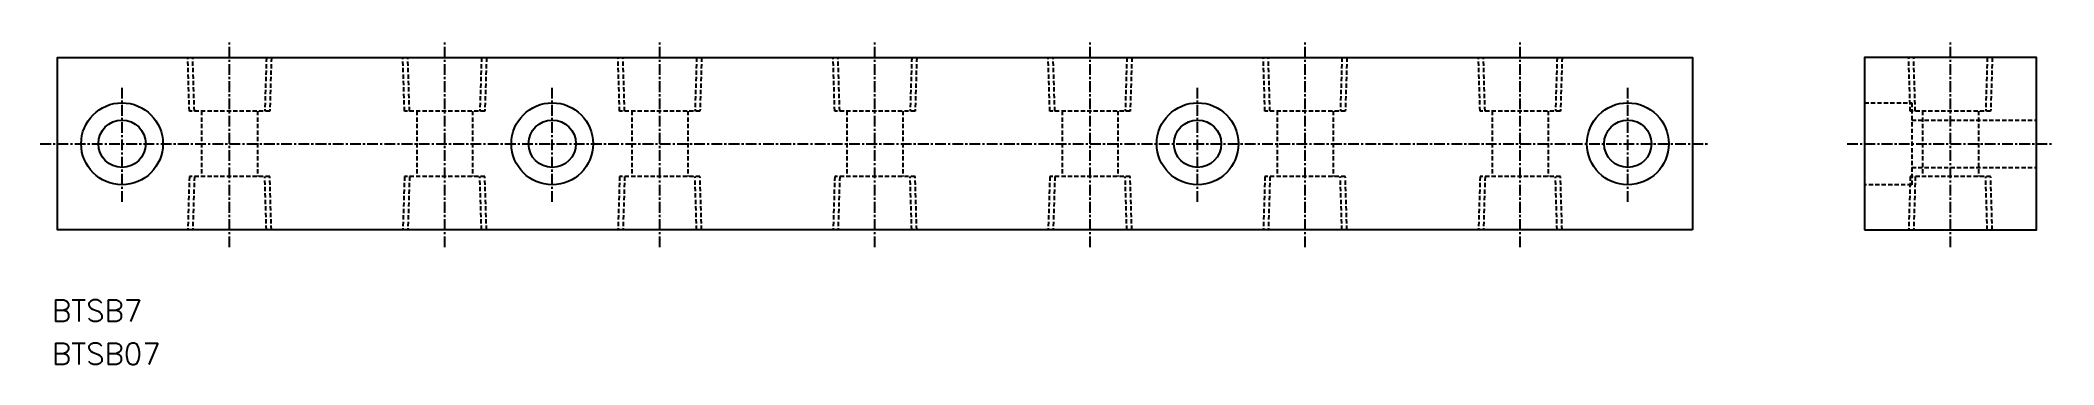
# Model space of a CAD drawing. Extents: x 38 to 271, y 72 to 110.
import ezdxf
from ezdxf.enums import TextEntityAlignment as Align

# ---------------------------------------------------------------- set-up
doc = ezdxf.new("R2010")
doc.units = 0
doc.linetypes.add('CENTER', pattern=[2, 1.25, -0.25, 0.25, -0.25])
doc.linetypes.add('DASHED', pattern=[0.75, 0.5, -0.25])
doc.layers.get('0').update_dxf_attribs({"linetype": 'CONTINUOUS'})
doc.layers.add('CENTER', color=1, linetype='CENTER')
doc.styles.get("Standard").update_dxf_attribs({"font": 'txt.shx', "bigfont": 'extfont.shx'})

msp = doc.modelspace()

# ---------------------------------------------------------------- linework, layer by layer
at = {"color": 3, "linetype": 'DASHED'}
for p, q in [((54.83, 101.3), (54.64, 107.5)), ((55.41, 101.3), (55.22, 107.5)), ((63.78, 107.5), (63.59, 101.3)), ((64.36, 107.5), (64.17, 101.3)), ((79.83, 101.3), (79.64, 107.5)), ((80.41, 101.3), (80.22, 107.5)), ((88.78, 107.5), (88.59, 101.3)), ((89.36, 107.5), (89.17, 101.3)), ((104.83, 101.3), (104.64, 107.5)), ((105.41, 101.3), (105.22, 107.5)), ((113.78, 107.5), (113.59, 101.3)), ((114.36, 107.5), (114.17, 101.3)), ((129.83, 101.3), (129.64, 107.5)), ((130.41, 101.3), (130.22, 107.5)), ((138.78, 107.5), (138.59, 101.3)), ((139.36, 107.5), (139.17, 101.3)), ((154.83, 101.3), (154.64, 107.5)), ((155.41, 101.3), (155.22, 107.5)), ((163.78, 107.5), (163.59, 101.3)), ((164.36, 107.5), (164.17, 101.3)), ((179.83, 101.3), (179.64, 107.5)), ((180.41, 101.3), (180.22, 107.5)), ((188.78, 107.5), (188.59, 101.3)), ((189.36, 107.5), (189.17, 101.3)), ((204.83, 101.3), (204.64, 107.5)), ((205.41, 101.3), (205.22, 107.5)), ((213.78, 107.5), (213.59, 101.3)), ((214.36, 107.5), (214.17, 101.3)), ((254.83, 101.3), (254.64, 107.5)), ((255.41, 101.3), (255.22, 107.5)), ((263.78, 107.5), (263.59, 101.3)), ((264.36, 107.5), (264.17, 101.3)), ((64.17, 101.3), (54.83, 101.3)), ((56.25, 101.3), (56.25, 93.7)), ((62.75, 101.3), (62.75, 93.7)), ((89.17, 101.3), (79.83, 101.3)), ((81.25, 101.3), (81.25, 93.7)), ((87.75, 101.3), (87.75, 93.7)), ((114.17, 101.3), (104.83, 101.3)), ((106.25, 101.3), (106.25, 93.7)), ((112.75, 101.3), (112.75, 93.7)), ((139.17, 101.3), (129.83, 101.3)), ((131.25, 101.3), (131.25, 93.7)), ((137.75, 101.3), (137.75, 93.7)), ((164.17, 101.3), (154.83, 101.3)), ((156.25, 101.3), (156.25, 93.7)), ((162.75, 101.3), (162.75, 93.7)), ((189.17, 101.3), (179.83, 101.3)), ((181.25, 101.3), (181.25, 93.7)), ((187.75, 101.3), (187.75, 93.7)), ((214.17, 101.3), (204.83, 101.3)), ((206.25, 101.3), (206.25, 93.7)), ((212.75, 101.3), (212.75, 93.7)), ((249.5, 102.25), (255, 102.25)), ((264.17, 101.3), (254.83, 101.3)), ((255, 102.25), (255, 92.75)), ((256.25, 101.3), (256.25, 93.7)), ((262.75, 101.3), (262.75, 93.7)), ((255, 100.25), (269.5, 100.25)), ((54.83, 93.7), (54.64, 87.5)), ((64.17, 93.7), (54.83, 93.7)), ((55.41, 93.7), (55.22, 87.5)), ((63.78, 87.5), (63.59, 93.7)), ((64.36, 87.5), (64.17, 93.7)), ((79.83, 93.7), (79.64, 87.5)), ((89.17, 93.7), (79.83, 93.7)), ((80.41, 93.7), (80.22, 87.5)), ((88.78, 87.5), (88.59, 93.7)), ((89.36, 87.5), (89.17, 93.7)), ((104.83, 93.7), (104.64, 87.5)), ((114.17, 93.7), (104.83, 93.7)), ((105.41, 93.7), (105.22, 87.5)), ((113.78, 87.5), (113.59, 93.7)), ((114.36, 87.5), (114.17, 93.7)), ((129.83, 93.7), (129.64, 87.5)), ((139.17, 93.7), (129.83, 93.7)), ((130.41, 93.7), (130.22, 87.5)), ((138.78, 87.5), (138.59, 93.7)), ((139.36, 87.5), (139.17, 93.7)), ((154.83, 93.7), (154.64, 87.5)), ((164.17, 93.7), (154.83, 93.7)), ((155.41, 93.7), (155.22, 87.5)), ((163.78, 87.5), (163.59, 93.7)), ((164.36, 87.5), (164.17, 93.7)), ((179.83, 93.7), (179.64, 87.5)), ((189.17, 93.7), (179.83, 93.7)), ((180.41, 93.7), (180.22, 87.5)), ((188.78, 87.5), (188.59, 93.7)), ((189.36, 87.5), (189.17, 93.7)), ((204.83, 93.7), (204.64, 87.5)), ((214.17, 93.7), (204.83, 93.7)), ((205.41, 93.7), (205.22, 87.5)), ((213.78, 87.5), (213.59, 93.7)), ((214.36, 87.5), (214.17, 93.7)), ((254.83, 93.7), (254.64, 87.5)), ((264.17, 93.7), (254.83, 93.7)), ((255, 94.75), (269.5, 94.75)), ((255.41, 93.7), (255.22, 87.5)), ((263.78, 87.5), (263.59, 93.7)), ((264.36, 87.5), (264.17, 93.7)), ((255, 92.75), (249.5, 92.75))]:
    msp.add_line(p, q, dxfattribs=at)
at = {"color": 7, "linetype": 'CONTINUOUS'}
for points in [[(229.5, 87.5), (39.5, 87.5), (39.5, 107.5), (229.5, 107.5)], [(249.5, 87.5), (269.5, 87.5), (269.5, 107.5), (249.5, 107.5)]]:
    msp.add_lwpolyline(points, close=True, dxfattribs=at)
for centre, radius in [((47, 97.5), 4.75), ((97, 97.5), 4.75), ((172, 97.5), 4.75), ((222, 97.5), 4.75), ((47, 97.5), 2.75), ((97, 97.5), 2.75), ((172, 97.5), 2.75), ((222, 97.5), 2.75)]:
    msp.add_circle(centre, radius, dxfattribs=at)
at = {"layer": 'CENTER', "color": 1, "linetype": 'CENTER'}
for p, q in [((59.5, 85.5), (59.5, 109.5)), ((84.5, 85.5), (84.5, 109.5)), ((109.5, 85.5), (109.5, 109.5)), ((134.5, 85.5), (134.5, 109.5)), ((159.5, 85.5), (159.5, 109.5)), ((184.5, 85.5), (184.5, 109.5)), ((209.5, 85.5), (209.5, 109.5)), ((259.5, 85.5), (259.5, 109.5)), ((47, 90.75), (47, 104.25)), ((97, 90.75), (97, 104.25)), ((172, 90.75), (172, 104.25)), ((222, 90.75), (222, 104.25)), ((37.5, 97.5), (231.5, 97.5)), ((247.5, 97.5), (271.5, 97.5))]:
    msp.add_line(p, q, dxfattribs=at)

# ---------------------------------------------------------------- texts
at = {"color": 7, "linetype": 'CONTINUOUS'}
for s, p in [('BTSB7', (38.86, 78.12)), ('BTSB07', (38.86, 73.12))]:
    msp.add_text(s, height=2.5, dxfattribs=at).set_placement(p, align=Align.MIDDLE_LEFT)

doc.saveas('drawing.dxf')
